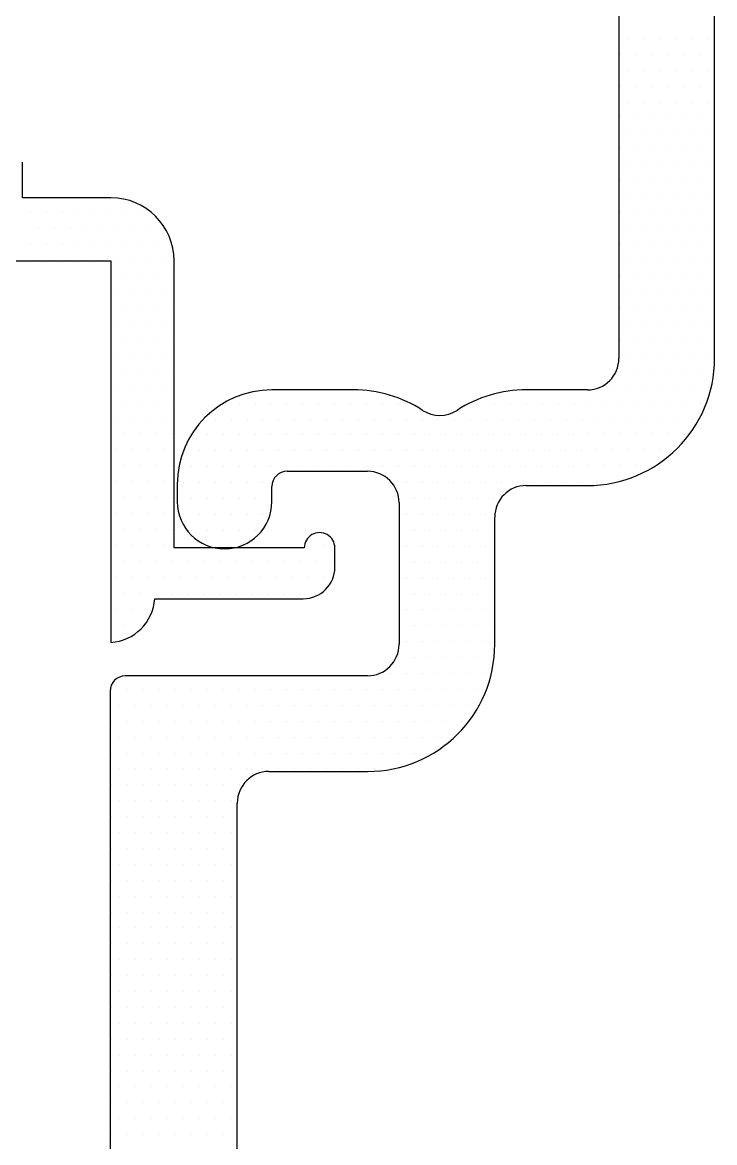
# Model space of a CAD drawing. Header units: inches. Extents: x 3.8 to 36.3, y 0.9 to 43.6.
# Drawn here: x 26.544 to 27.224, y 8.643 to 9.744 of the extents above; entities that cross this region are included whole.
import ezdxf

# ---------------------------------------------------------------- set-up
doc = ezdxf.new("R2010")
doc.units = ezdxf.units.IN
doc.header["$MEASUREMENT"] = 0
doc.layers.add('R-SWTS-DET1', color=1, linetype='Continuous')
doc.layers.add('R-SWTS-PAT1', color=5, linetype='Continuous')

msp = doc.modelspace()

# ---------------------------------------------------------------- linework, layer by layer
at = {"layer": 'R-SWTS-DET1', "lineweight": 30}
for p, q in [((27.13005, 10.04007), (27.13005, 9.41407)), ((27.22405, 9.41407), (27.22405, 10.04007)), ((26.54392, 9.57182), (26.54392, 9.60682)), ((26.63092, 9.57182), (26.54392, 9.57182)), ((26.42392, 9.50982), (26.63092, 9.50982)), ((26.63092, 9.50982), (26.63092, 9.13482)), ((26.69292, 9.22782), (26.69292, 9.50982)), ((26.86905, 9.38307), (26.78905, 9.38307)), ((27.09905, 9.38307), (27.03905, 9.38307)), ((26.80405, 9.30307), (26.88305, 9.30307)), ((26.69605, 9.29007), (26.69605, 9.27307)), ((26.78905, 9.27307), (26.78905, 9.28807)), ((27.03905, 9.28907), (27.09905, 9.28907)), ((26.91405, 9.27207), (26.91405, 9.13307)), ((27.00805, 9.13307), (27.00805, 9.25807)), ((26.82092, 9.22782), (26.69292, 9.22782)), ((26.85092, 9.20882), (26.85092, 9.22782)), ((26.67392, 9.17782), (26.81992, 9.17782)), ((26.88305, 9.10207), (26.64505, 9.10207)), ((26.63005, 9.08707), (26.63005, 7.49207)), ((26.78605, 9.00807), (26.88305, 9.00807)), ((26.75505, 7.63307), (26.75505, 8.97707))]:
    msp.add_line(p, q, dxfattribs=at)
for centre, radius, start, end in [((26.63092, 9.50982), 0.062, 0.0002, 89.99953), ((27.09905, 9.41407), 0.031, 270, 360), ((27.09905, 9.41407), 0.125, 270, 0), ((26.78905, 9.29007), 0.093, 90, 180), ((26.86905, 9.25807), 0.125, 56.9841, 90), ((27.03905, 9.25807), 0.125, 90, 123.0159), ((26.95405, 9.38888), 0.031, 236.9841, 303.0159), ((26.80405, 9.28807), 0.015, 90, 180), ((26.88305, 9.27207), 0.031, 0, 90), ((27.03905, 9.25807), 0.031, 90, 180), ((26.74255, 9.27328), 0.0465, 180.25519, 359.74481), ((26.83592, 9.22782), 0.015, 359.99993, 180.00007), ((26.81992, 9.20882), 0.031, 270.00048, 359.99972), ((26.62785, 9.18089), 0.04617, 273.80919, 356.1901), ((26.88305, 9.13307), 0.031, 270, 0), ((26.88305, 9.13307), 0.125, 270, 0), ((26.64505, 9.08707), 0.015, 90, 180), ((26.78605, 8.97707), 0.031, 90, 180)]:
    msp.add_arc(centre, radius, start, end, dxfattribs=at)
at = {"layer": 'R-SWTS-PAT1'}
for p, q in [((27.1397, 9.72933), (27.1397, 9.72933)), ((27.15532, 9.72933), (27.15532, 9.72933)), ((27.17095, 9.72933), (27.17095, 9.72933)), ((27.18657, 9.72933), (27.18657, 9.72933)), ((27.2022, 9.72933), (27.2022, 9.72933)), ((27.21782, 9.72933), (27.21782, 9.72933)), ((27.13189, 9.71371), (27.13189, 9.71371)), ((27.14751, 9.71371), (27.14751, 9.71371)), ((27.16314, 9.71371), (27.16314, 9.71371)), ((27.17876, 9.71371), (27.17876, 9.71371)), ((27.19439, 9.71371), (27.19439, 9.71371)), ((27.21001, 9.71371), (27.21001, 9.71371)), ((27.1397, 9.69808), (27.1397, 9.69808)), ((27.15532, 9.69808), (27.15532, 9.69808)), ((27.17095, 9.69808), (27.17095, 9.69808)), ((27.18657, 9.69808), (27.18657, 9.69808)), ((27.2022, 9.69808), (27.2022, 9.69808)), ((27.21782, 9.69808), (27.21782, 9.69808)), ((27.13189, 9.68246), (27.13189, 9.68246)), ((27.14751, 9.68246), (27.14751, 9.68246)), ((27.16314, 9.68246), (27.16314, 9.68246)), ((27.17876, 9.68246), (27.17876, 9.68246)), ((27.19439, 9.68246), (27.19439, 9.68246)), ((27.21001, 9.68246), (27.21001, 9.68246)), ((27.1397, 9.66683), (27.1397, 9.66683)), ((27.15532, 9.66683), (27.15532, 9.66683)), ((27.17095, 9.66683), (27.17095, 9.66683)), ((27.18657, 9.66683), (27.18657, 9.66683)), ((27.2022, 9.66683), (27.2022, 9.66683)), ((27.21782, 9.66683), (27.21782, 9.66683)), ((27.13189, 9.65121), (27.13189, 9.65121)), ((27.14751, 9.65121), (27.14751, 9.65121)), ((27.16314, 9.65121), (27.16314, 9.65121)), ((27.17876, 9.65121), (27.17876, 9.65121)), ((27.19439, 9.65121), (27.19439, 9.65121)), ((27.21001, 9.65121), (27.21001, 9.65121)), ((27.1397, 9.63558), (27.1397, 9.63558)), ((27.15532, 9.63558), (27.15532, 9.63558)), ((27.17095, 9.63558), (27.17095, 9.63558)), ((27.18657, 9.63558), (27.18657, 9.63558)), ((27.2022, 9.63558), (27.2022, 9.63558)), ((27.21782, 9.63558), (27.21782, 9.63558)), ((27.13189, 9.61996), (27.13189, 9.61996)), ((27.14751, 9.61996), (27.14751, 9.61996)), ((27.16314, 9.61996), (27.16314, 9.61996)), ((27.17876, 9.61996), (27.17876, 9.61996)), ((27.19439, 9.61996), (27.19439, 9.61996)), ((27.21001, 9.61996), (27.21001, 9.61996)), ((27.1397, 9.60433), (27.1397, 9.60433)), ((27.15532, 9.60433), (27.15532, 9.60433)), ((27.17095, 9.60433), (27.17095, 9.60433)), ((27.18657, 9.60433), (27.18657, 9.60433)), ((27.2022, 9.60433), (27.2022, 9.60433)), ((27.21782, 9.60433), (27.21782, 9.60433)), ((27.13189, 9.58871), (27.13189, 9.58871)), ((27.14751, 9.58871), (27.14751, 9.58871)), ((27.16314, 9.58871), (27.16314, 9.58871)), ((27.17876, 9.58871), (27.17876, 9.58871)), ((27.19439, 9.58871), (27.19439, 9.58871)), ((27.21001, 9.58871), (27.21001, 9.58871)), ((27.1397, 9.57308), (27.1397, 9.57308)), ((27.15532, 9.57308), (27.15532, 9.57308)), ((27.17095, 9.57308), (27.17095, 9.57308)), ((27.18657, 9.57308), (27.18657, 9.57308)), ((27.2022, 9.57308), (27.2022, 9.57308)), ((27.21782, 9.57308), (27.21782, 9.57308)), ((26.55068, 9.55746), (26.55068, 9.55746)), ((26.5663, 9.55746), (26.5663, 9.55746)), ((26.58193, 9.55746), (26.58193, 9.55746)), ((26.59755, 9.55746), (26.59755, 9.55746)), ((26.61318, 9.55746), (26.61318, 9.55746)), ((26.6288, 9.55746), (26.6288, 9.55746)), ((26.64443, 9.55746), (26.64443, 9.55746)), ((26.66005, 9.55746), (26.66005, 9.55746)), ((27.13189, 9.55746), (27.13189, 9.55746)), ((27.14751, 9.55746), (27.14751, 9.55746)), ((27.16314, 9.55746), (27.16314, 9.55746)), ((27.17876, 9.55746), (27.17876, 9.55746)), ((27.19439, 9.55746), (27.19439, 9.55746)), ((27.21001, 9.55746), (27.21001, 9.55746)), ((26.55849, 9.54183), (26.55849, 9.54183)), ((26.57411, 9.54183), (26.57411, 9.54183)), ((26.58974, 9.54183), (26.58974, 9.54183)), ((26.60536, 9.54183), (26.60536, 9.54183)), ((26.62099, 9.54183), (26.62099, 9.54183)), ((26.63661, 9.54183), (26.63661, 9.54183)), ((26.65224, 9.54183), (26.65224, 9.54183)), ((26.66786, 9.54183), (26.66786, 9.54183)), ((26.68349, 9.54183), (26.68349, 9.54183)), ((27.1397, 9.54183), (27.1397, 9.54183)), ((27.15532, 9.54183), (27.15532, 9.54183)), ((27.17095, 9.54183), (27.17095, 9.54183)), ((27.18657, 9.54183), (27.18657, 9.54183)), ((27.2022, 9.54183), (27.2022, 9.54183)), ((27.21782, 9.54183), (27.21782, 9.54183)), ((26.55068, 9.52621), (26.55068, 9.52621)), ((26.5663, 9.52621), (26.5663, 9.52621)), ((26.58193, 9.52621), (26.58193, 9.52621)), ((26.59755, 9.52621), (26.59755, 9.52621)), ((26.61318, 9.52621), (26.61318, 9.52621)), ((26.6288, 9.52621), (26.6288, 9.52621)), ((26.64443, 9.52621), (26.64443, 9.52621)), ((26.66005, 9.52621), (26.66005, 9.52621)), ((26.67568, 9.52621), (26.67568, 9.52621)), ((27.13189, 9.52621), (27.13189, 9.52621)), ((27.14751, 9.52621), (27.14751, 9.52621)), ((27.16314, 9.52621), (27.16314, 9.52621)), ((27.17876, 9.52621), (27.17876, 9.52621)), ((27.19439, 9.52621), (27.19439, 9.52621)), ((27.21001, 9.52621), (27.21001, 9.52621)), ((26.55849, 9.51058), (26.55849, 9.51058)), ((26.57411, 9.51058), (26.57411, 9.51058)), ((26.58974, 9.51058), (26.58974, 9.51058)), ((26.60536, 9.51058), (26.60536, 9.51058)), ((26.62099, 9.51058), (26.62099, 9.51058)), ((26.63661, 9.51058), (26.63661, 9.51058)), ((26.65224, 9.51058), (26.65224, 9.51058)), ((26.66786, 9.51058), (26.66786, 9.51058)), ((26.68349, 9.51058), (26.68349, 9.51058)), ((27.1397, 9.51058), (27.1397, 9.51058)), ((27.15532, 9.51058), (27.15532, 9.51058)), ((27.17095, 9.51058), (27.17095, 9.51058)), ((27.18657, 9.51058), (27.18657, 9.51058)), ((27.2022, 9.51058), (27.2022, 9.51058)), ((27.21782, 9.51058), (27.21782, 9.51058)), ((26.64443, 9.49496), (26.64443, 9.49496)), ((26.66005, 9.49496), (26.66005, 9.49496)), ((26.67568, 9.49496), (26.67568, 9.49496)), ((26.6913, 9.49496), (26.6913, 9.49496)), ((27.13189, 9.49496), (27.13189, 9.49496)), ((27.14751, 9.49496), (27.14751, 9.49496)), ((27.16314, 9.49496), (27.16314, 9.49496)), ((27.17876, 9.49496), (27.17876, 9.49496)), ((27.19439, 9.49496), (27.19439, 9.49496)), ((27.21001, 9.49496), (27.21001, 9.49496)), ((26.63661, 9.47933), (26.63661, 9.47933)), ((26.65224, 9.47933), (26.65224, 9.47933)), ((26.66786, 9.47933), (26.66786, 9.47933)), ((26.68349, 9.47933), (26.68349, 9.47933)), ((27.1397, 9.47933), (27.1397, 9.47933)), ((27.15532, 9.47933), (27.15532, 9.47933)), ((27.17095, 9.47933), (27.17095, 9.47933)), ((27.18657, 9.47933), (27.18657, 9.47933)), ((27.2022, 9.47933), (27.2022, 9.47933)), ((27.21782, 9.47933), (27.21782, 9.47933)), ((26.64443, 9.46371), (26.64443, 9.46371)), ((26.66005, 9.46371), (26.66005, 9.46371)), ((26.67568, 9.46371), (26.67568, 9.46371)), ((26.6913, 9.46371), (26.6913, 9.46371)), ((27.13189, 9.46371), (27.13189, 9.46371)), ((27.14751, 9.46371), (27.14751, 9.46371)), ((27.16314, 9.46371), (27.16314, 9.46371)), ((27.17876, 9.46371), (27.17876, 9.46371)), ((27.19439, 9.46371), (27.19439, 9.46371)), ((27.21001, 9.46371), (27.21001, 9.46371)), ((26.63661, 9.44808), (26.63661, 9.44808)), ((26.65224, 9.44808), (26.65224, 9.44808)), ((26.66786, 9.44808), (26.66786, 9.44808)), ((26.68349, 9.44808), (26.68349, 9.44808)), ((27.1397, 9.44808), (27.1397, 9.44808)), ((27.15532, 9.44808), (27.15532, 9.44808)), ((27.17095, 9.44808), (27.17095, 9.44808)), ((27.18657, 9.44808), (27.18657, 9.44808)), ((27.2022, 9.44808), (27.2022, 9.44808)), ((27.21782, 9.44808), (27.21782, 9.44808)), ((26.64443, 9.43246), (26.64443, 9.43246)), ((26.66005, 9.43246), (26.66005, 9.43246)), ((26.67568, 9.43246), (26.67568, 9.43246)), ((26.6913, 9.43246), (26.6913, 9.43246)), ((27.13189, 9.43246), (27.13189, 9.43246)), ((27.14751, 9.43246), (27.14751, 9.43246)), ((27.16314, 9.43246), (27.16314, 9.43246)), ((27.17876, 9.43246), (27.17876, 9.43246)), ((27.19439, 9.43246), (27.19439, 9.43246)), ((27.21001, 9.43246), (27.21001, 9.43246)), ((26.63661, 9.41683), (26.63661, 9.41683)), ((26.65224, 9.41683), (26.65224, 9.41683)), ((26.66786, 9.41683), (26.66786, 9.41683)), ((26.68349, 9.41683), (26.68349, 9.41683)), ((27.1397, 9.41683), (27.1397, 9.41683)), ((27.15532, 9.41683), (27.15532, 9.41683)), ((27.17095, 9.41683), (27.17095, 9.41683)), ((27.18657, 9.41683), (27.18657, 9.41683)), ((27.2022, 9.41683), (27.2022, 9.41683)), ((27.21782, 9.41683), (27.21782, 9.41683)), ((26.64443, 9.40121), (26.64443, 9.40121)), ((26.66005, 9.40121), (26.66005, 9.40121)), ((26.67568, 9.40121), (26.67568, 9.40121)), ((26.6913, 9.40121), (26.6913, 9.40121)), ((27.13189, 9.40121), (27.13189, 9.40121)), ((27.14751, 9.40121), (27.14751, 9.40121)), ((27.16314, 9.40121), (27.16314, 9.40121)), ((27.17876, 9.40121), (27.17876, 9.40121)), ((27.19439, 9.40121), (27.19439, 9.40121)), ((27.21001, 9.40121), (27.21001, 9.40121)), ((26.63661, 9.38558), (26.63661, 9.38558)), ((26.65224, 9.38558), (26.65224, 9.38558)), ((26.66786, 9.38558), (26.66786, 9.38558)), ((26.68349, 9.38558), (26.68349, 9.38558)), ((27.12407, 9.38558), (27.12407, 9.38558)), ((27.1397, 9.38558), (27.1397, 9.38558)), ((27.15532, 9.38558), (27.15532, 9.38558)), ((27.17095, 9.38558), (27.17095, 9.38558)), ((27.18657, 9.38558), (27.18657, 9.38558)), ((27.2022, 9.38558), (27.2022, 9.38558)), ((27.21782, 9.38558), (27.21782, 9.38558)), ((26.64443, 9.36996), (26.64443, 9.36996)), ((26.66005, 9.36996), (26.66005, 9.36996)), ((26.67568, 9.36996), (26.67568, 9.36996)), ((26.6913, 9.36996), (26.6913, 9.36996)), ((26.75689, 9.36996), (26.75689, 9.36996)), ((26.77251, 9.36996), (26.77251, 9.36996)), ((26.78814, 9.36996), (26.78814, 9.36996)), ((26.80376, 9.36996), (26.80376, 9.36996)), ((26.81939, 9.36996), (26.81939, 9.36996)), ((26.83501, 9.36996), (26.83501, 9.36996)), ((26.85064, 9.36996), (26.85064, 9.36996)), ((26.86626, 9.36996), (26.86626, 9.36996)), ((26.88189, 9.36996), (26.88189, 9.36996)), ((26.89751, 9.36996), (26.89751, 9.36996)), ((26.91314, 9.36996), (26.91314, 9.36996)), ((26.99126, 9.36996), (26.99126, 9.36996)), ((27.00689, 9.36996), (27.00689, 9.36996)), ((27.02251, 9.36996), (27.02251, 9.36996)), ((27.03814, 9.36996), (27.03814, 9.36996)), ((27.05376, 9.36996), (27.05376, 9.36996)), ((27.06939, 9.36996), (27.06939, 9.36996)), ((27.08501, 9.36996), (27.08501, 9.36996)), ((27.10064, 9.36996), (27.10064, 9.36996)), ((27.11626, 9.36996), (27.11626, 9.36996)), ((27.13189, 9.36996), (27.13189, 9.36996)), ((27.14751, 9.36996), (27.14751, 9.36996)), ((27.16314, 9.36996), (27.16314, 9.36996)), ((27.17876, 9.36996), (27.17876, 9.36996)), ((27.19439, 9.36996), (27.19439, 9.36996)), ((27.21001, 9.36996), (27.21001, 9.36996)), ((26.63661, 9.35433), (26.63661, 9.35433)), ((26.65224, 9.35433), (26.65224, 9.35433)), ((26.66786, 9.35433), (26.66786, 9.35433)), ((26.68349, 9.35433), (26.68349, 9.35433)), ((26.73345, 9.35433), (26.73345, 9.35433)), ((26.74907, 9.35433), (26.74907, 9.35433)), ((26.7647, 9.35433), (26.7647, 9.35433)), ((26.78032, 9.35433), (26.78032, 9.35433)), ((26.79595, 9.35433), (26.79595, 9.35433)), ((26.81157, 9.35433), (26.81157, 9.35433)), ((26.8272, 9.35433), (26.8272, 9.35433)), ((26.84282, 9.35433), (26.84282, 9.35433)), ((26.85845, 9.35433), (26.85845, 9.35433)), ((26.87407, 9.35433), (26.87407, 9.35433)), ((26.8897, 9.35433), (26.8897, 9.35433)), ((26.90532, 9.35433), (26.90532, 9.35433)), ((26.92095, 9.35433), (26.92095, 9.35433)), ((26.93657, 9.35433), (26.93657, 9.35433)), ((26.9522, 9.35433), (26.9522, 9.35433)), ((26.96782, 9.35433), (26.96782, 9.35433)), ((26.98345, 9.35433), (26.98345, 9.35433)), ((26.99907, 9.35433), (26.99907, 9.35433)), ((27.0147, 9.35433), (27.0147, 9.35433)), ((27.03032, 9.35433), (27.03032, 9.35433)), ((27.04595, 9.35433), (27.04595, 9.35433)), ((27.06157, 9.35433), (27.06157, 9.35433)), ((27.0772, 9.35433), (27.0772, 9.35433)), ((27.09282, 9.35433), (27.09282, 9.35433)), ((27.10845, 9.35433), (27.10845, 9.35433)), ((27.12407, 9.35433), (27.12407, 9.35433)), ((27.1397, 9.35433), (27.1397, 9.35433)), ((27.15532, 9.35433), (27.15532, 9.35433)), ((27.17095, 9.35433), (27.17095, 9.35433)), ((27.18657, 9.35433), (27.18657, 9.35433)), ((27.2022, 9.35433), (27.2022, 9.35433)), ((26.64443, 9.33871), (26.64443, 9.33871)), ((26.66005, 9.33871), (26.66005, 9.33871)), ((26.67568, 9.33871), (26.67568, 9.33871)), ((26.6913, 9.33871), (26.6913, 9.33871)), ((26.71001, 9.33871), (26.71001, 9.33871)), ((26.72564, 9.33871), (26.72564, 9.33871)), ((26.74126, 9.33871), (26.74126, 9.33871)), ((26.75689, 9.33871), (26.75689, 9.33871)), ((26.77251, 9.33871), (26.77251, 9.33871)), ((26.78814, 9.33871), (26.78814, 9.33871)), ((26.80376, 9.33871), (26.80376, 9.33871)), ((26.81939, 9.33871), (26.81939, 9.33871)), ((26.83501, 9.33871), (26.83501, 9.33871)), ((26.85064, 9.33871), (26.85064, 9.33871)), ((26.86626, 9.33871), (26.86626, 9.33871)), ((26.88189, 9.33871), (26.88189, 9.33871)), ((26.89751, 9.33871), (26.89751, 9.33871)), ((26.91314, 9.33871), (26.91314, 9.33871)), ((26.92876, 9.33871), (26.92876, 9.33871)), ((26.94439, 9.33871), (26.94439, 9.33871)), ((26.96001, 9.33871), (26.96001, 9.33871)), ((26.97564, 9.33871), (26.97564, 9.33871)), ((26.99126, 9.33871), (26.99126, 9.33871)), ((27.00689, 9.33871), (27.00689, 9.33871)), ((27.02251, 9.33871), (27.02251, 9.33871)), ((27.03814, 9.33871), (27.03814, 9.33871)), ((27.05376, 9.33871), (27.05376, 9.33871)), ((27.06939, 9.33871), (27.06939, 9.33871)), ((27.08501, 9.33871), (27.08501, 9.33871)), ((27.10064, 9.33871), (27.10064, 9.33871)), ((27.11626, 9.33871), (27.11626, 9.33871)), ((27.13189, 9.33871), (27.13189, 9.33871)), ((27.14751, 9.33871), (27.14751, 9.33871)), ((27.16314, 9.33871), (27.16314, 9.33871)), ((27.17876, 9.33871), (27.17876, 9.33871)), ((27.19439, 9.33871), (27.19439, 9.33871)), ((26.63661, 9.32308), (26.63661, 9.32308)), ((26.65224, 9.32308), (26.65224, 9.32308)), ((26.66786, 9.32308), (26.66786, 9.32308)), ((26.68349, 9.32308), (26.68349, 9.32308)), ((26.7022, 9.32308), (26.7022, 9.32308)), ((26.71782, 9.32308), (26.71782, 9.32308)), ((26.73345, 9.32308), (26.73345, 9.32308)), ((26.74907, 9.32308), (26.74907, 9.32308)), ((26.7647, 9.32308), (26.7647, 9.32308)), ((26.78032, 9.32308), (26.78032, 9.32308)), ((26.79595, 9.32308), (26.79595, 9.32308)), ((26.81157, 9.32308), (26.81157, 9.32308)), ((26.8272, 9.32308), (26.8272, 9.32308)), ((26.84282, 9.32308), (26.84282, 9.32308)), ((26.85845, 9.32308), (26.85845, 9.32308)), ((26.87407, 9.32308), (26.87407, 9.32308)), ((26.8897, 9.32308), (26.8897, 9.32308)), ((26.90532, 9.32308), (26.90532, 9.32308)), ((26.92095, 9.32308), (26.92095, 9.32308)), ((26.93657, 9.32308), (26.93657, 9.32308)), ((26.9522, 9.32308), (26.9522, 9.32308)), ((26.96782, 9.32308), (26.96782, 9.32308)), ((26.98345, 9.32308), (26.98345, 9.32308)), ((26.99907, 9.32308), (26.99907, 9.32308)), ((27.0147, 9.32308), (27.0147, 9.32308)), ((27.03032, 9.32308), (27.03032, 9.32308)), ((27.04595, 9.32308), (27.04595, 9.32308)), ((27.06157, 9.32308), (27.06157, 9.32308)), ((27.0772, 9.32308), (27.0772, 9.32308)), ((27.09282, 9.32308), (27.09282, 9.32308)), ((27.10845, 9.32308), (27.10845, 9.32308)), ((27.12407, 9.32308), (27.12407, 9.32308)), ((27.1397, 9.32308), (27.1397, 9.32308)), ((27.15532, 9.32308), (27.15532, 9.32308)), ((27.17095, 9.32308), (27.17095, 9.32308)), ((26.64443, 9.30746), (26.64443, 9.30746)), ((26.66005, 9.30746), (26.66005, 9.30746)), ((26.67568, 9.30746), (26.67568, 9.30746)), ((26.6913, 9.30746), (26.6913, 9.30746)), ((26.71001, 9.30746), (26.71001, 9.30746)), ((26.72564, 9.30746), (26.72564, 9.30746)), ((26.74126, 9.30746), (26.74126, 9.30746)), ((26.75689, 9.30746), (26.75689, 9.30746)), ((26.77251, 9.30746), (26.77251, 9.30746)), ((26.78814, 9.30746), (26.78814, 9.30746)), ((26.80376, 9.30746), (26.80376, 9.30746)), ((26.81939, 9.30746), (26.81939, 9.30746)), ((26.83501, 9.30746), (26.83501, 9.30746)), ((26.85064, 9.30746), (26.85064, 9.30746)), ((26.86626, 9.30746), (26.86626, 9.30746)), ((26.88189, 9.30746), (26.88189, 9.30746)), ((26.89751, 9.30746), (26.89751, 9.30746)), ((26.91314, 9.30746), (26.91314, 9.30746)), ((26.92876, 9.30746), (26.92876, 9.30746)), ((26.94439, 9.30746), (26.94439, 9.30746)), ((26.96001, 9.30746), (26.96001, 9.30746)), ((26.97564, 9.30746), (26.97564, 9.30746)), ((26.99126, 9.30746), (26.99126, 9.30746)), ((27.00689, 9.30746), (27.00689, 9.30746)), ((27.02251, 9.30746), (27.02251, 9.30746)), ((27.03814, 9.30746), (27.03814, 9.30746)), ((27.05376, 9.30746), (27.05376, 9.30746)), ((27.06939, 9.30746), (27.06939, 9.30746)), ((27.08501, 9.30746), (27.08501, 9.30746)), ((27.10064, 9.30746), (27.10064, 9.30746)), ((27.11626, 9.30746), (27.11626, 9.30746)), ((27.13189, 9.30746), (27.13189, 9.30746)), ((27.14751, 9.30746), (27.14751, 9.30746)), ((27.16314, 9.30746), (27.16314, 9.30746)), ((26.63661, 9.29183), (26.63661, 9.29183)), ((26.65224, 9.29183), (26.65224, 9.29183)), ((26.66786, 9.29183), (26.66786, 9.29183)), ((26.68349, 9.29183), (26.68349, 9.29183)), ((26.7022, 9.29183), (26.7022, 9.29183)), ((26.71782, 9.29183), (26.71782, 9.29183)), ((26.73345, 9.29183), (26.73345, 9.29183)), ((26.74907, 9.29183), (26.74907, 9.29183)), ((26.7647, 9.29183), (26.7647, 9.29183)), ((26.78032, 9.29183), (26.78032, 9.29183)), ((26.92095, 9.29183), (26.92095, 9.29183)), ((26.93657, 9.29183), (26.93657, 9.29183)), ((26.9522, 9.29183), (26.9522, 9.29183)), ((26.96782, 9.29183), (26.96782, 9.29183)), ((26.98345, 9.29183), (26.98345, 9.29183)), ((26.99907, 9.29183), (26.99907, 9.29183)), ((27.0147, 9.29183), (27.0147, 9.29183)), ((27.03032, 9.29183), (27.03032, 9.29183)), ((27.04595, 9.29183), (27.04595, 9.29183)), ((27.06157, 9.29183), (27.06157, 9.29183)), ((27.0772, 9.29183), (27.0772, 9.29183)), ((27.09282, 9.29183), (27.09282, 9.29183)), ((27.10845, 9.29183), (27.10845, 9.29183)), ((27.12407, 9.29183), (27.12407, 9.29183)), ((26.64443, 9.27621), (26.64443, 9.27621)), ((26.66005, 9.27621), (26.66005, 9.27621)), ((26.67568, 9.27621), (26.67568, 9.27621)), ((26.6913, 9.27621), (26.6913, 9.27621)), ((26.71001, 9.27621), (26.71001, 9.27621)), ((26.72564, 9.27621), (26.72564, 9.27621)), ((26.74126, 9.27621), (26.74126, 9.27621)), ((26.75689, 9.27621), (26.75689, 9.27621)), ((26.77251, 9.27621), (26.77251, 9.27621)), ((26.78814, 9.27621), (26.78814, 9.27621)), ((26.92876, 9.27621), (26.92876, 9.27621)), ((26.94439, 9.27621), (26.94439, 9.27621)), ((26.96001, 9.27621), (26.96001, 9.27621)), ((26.97564, 9.27621), (26.97564, 9.27621)), ((26.99126, 9.27621), (26.99126, 9.27621)), ((27.00689, 9.27621), (27.00689, 9.27621)), ((26.63661, 9.26058), (26.63661, 9.26058)), ((26.65224, 9.26058), (26.65224, 9.26058)), ((26.66786, 9.26058), (26.66786, 9.26058)), ((26.68349, 9.26058), (26.68349, 9.26058)), ((26.7022, 9.26058), (26.7022, 9.26058)), ((26.71782, 9.26058), (26.71782, 9.26058)), ((26.73345, 9.26058), (26.73345, 9.26058)), ((26.74907, 9.26058), (26.74907, 9.26058)), ((26.7647, 9.26058), (26.7647, 9.26058)), ((26.78032, 9.26058), (26.78032, 9.26058)), ((26.92095, 9.26058), (26.92095, 9.26058)), ((26.93657, 9.26058), (26.93657, 9.26058)), ((26.9522, 9.26058), (26.9522, 9.26058)), ((26.96782, 9.26058), (26.96782, 9.26058)), ((26.98345, 9.26058), (26.98345, 9.26058)), ((26.99907, 9.26058), (26.99907, 9.26058)), ((26.64443, 9.24496), (26.64443, 9.24496)), ((26.66005, 9.24496), (26.66005, 9.24496)), ((26.67568, 9.24496), (26.67568, 9.24496)), ((26.6913, 9.24496), (26.6913, 9.24496)), ((26.71001, 9.24496), (26.71001, 9.24496)), ((26.72564, 9.24496), (26.72564, 9.24496)), ((26.74126, 9.24496), (26.74126, 9.24496)), ((26.75689, 9.24496), (26.75689, 9.24496)), ((26.77251, 9.24496), (26.77251, 9.24496)), ((26.92876, 9.24496), (26.92876, 9.24496)), ((26.94439, 9.24496), (26.94439, 9.24496)), ((26.96001, 9.24496), (26.96001, 9.24496)), ((26.97564, 9.24496), (26.97564, 9.24496)), ((26.99126, 9.24496), (26.99126, 9.24496)), ((27.00689, 9.24496), (27.00689, 9.24496)), ((26.63661, 9.22933), (26.63661, 9.22933)), ((26.65224, 9.22933), (26.65224, 9.22933)), ((26.66786, 9.22933), (26.66786, 9.22933)), ((26.68349, 9.22933), (26.68349, 9.22933)), ((26.73345, 9.22933), (26.73345, 9.22933)), ((26.74907, 9.22933), (26.74907, 9.22933)), ((26.82411, 9.22933), (26.82411, 9.22933)), ((26.83974, 9.22933), (26.83974, 9.22933)), ((26.92095, 9.22933), (26.92095, 9.22933)), ((26.93657, 9.22933), (26.93657, 9.22933)), ((26.9522, 9.22933), (26.9522, 9.22933)), ((26.96782, 9.22933), (26.96782, 9.22933)), ((26.98345, 9.22933), (26.98345, 9.22933)), ((26.99907, 9.22933), (26.99907, 9.22933)), ((26.64443, 9.21371), (26.64443, 9.21371)), ((26.66005, 9.21371), (26.66005, 9.21371)), ((26.67568, 9.21371), (26.67568, 9.21371)), ((26.6913, 9.21371), (26.6913, 9.21371)), ((26.70693, 9.21371), (26.70693, 9.21371)), ((26.72255, 9.21371), (26.72255, 9.21371)), ((26.73818, 9.21371), (26.73818, 9.21371)), ((26.7538, 9.21371), (26.7538, 9.21371)), ((26.76943, 9.21371), (26.76943, 9.21371)), ((26.78505, 9.21371), (26.78505, 9.21371)), ((26.80068, 9.21371), (26.80068, 9.21371)), ((26.8163, 9.21371), (26.8163, 9.21371)), ((26.83193, 9.21371), (26.83193, 9.21371)), ((26.84755, 9.21371), (26.84755, 9.21371)), ((26.92876, 9.21371), (26.92876, 9.21371)), ((26.94439, 9.21371), (26.94439, 9.21371)), ((26.96001, 9.21371), (26.96001, 9.21371)), ((26.97564, 9.21371), (26.97564, 9.21371)), ((26.99126, 9.21371), (26.99126, 9.21371)), ((27.00689, 9.21371), (27.00689, 9.21371)), ((26.63661, 9.19808), (26.63661, 9.19808)), ((26.65224, 9.19808), (26.65224, 9.19808)), ((26.66786, 9.19808), (26.66786, 9.19808)), ((26.68349, 9.19808), (26.68349, 9.19808)), ((26.69911, 9.19808), (26.69911, 9.19808)), ((26.71474, 9.19808), (26.71474, 9.19808)), ((26.73036, 9.19808), (26.73036, 9.19808)), ((26.74599, 9.19808), (26.74599, 9.19808)), ((26.76161, 9.19808), (26.76161, 9.19808)), ((26.77724, 9.19808), (26.77724, 9.19808)), ((26.79286, 9.19808), (26.79286, 9.19808)), ((26.80849, 9.19808), (26.80849, 9.19808)), ((26.82411, 9.19808), (26.82411, 9.19808)), ((26.83974, 9.19808), (26.83974, 9.19808)), ((26.92095, 9.19808), (26.92095, 9.19808)), ((26.93657, 9.19808), (26.93657, 9.19808)), ((26.9522, 9.19808), (26.9522, 9.19808)), ((26.96782, 9.19808), (26.96782, 9.19808)), ((26.98345, 9.19808), (26.98345, 9.19808)), ((26.99907, 9.19808), (26.99907, 9.19808)), ((26.64443, 9.18246), (26.64443, 9.18246)), ((26.66005, 9.18246), (26.66005, 9.18246)), ((26.67568, 9.18246), (26.67568, 9.18246)), ((26.6913, 9.18246), (26.6913, 9.18246)), ((26.70693, 9.18246), (26.70693, 9.18246)), ((26.72255, 9.18246), (26.72255, 9.18246)), ((26.73818, 9.18246), (26.73818, 9.18246)), ((26.7538, 9.18246), (26.7538, 9.18246)), ((26.76943, 9.18246), (26.76943, 9.18246)), ((26.78505, 9.18246), (26.78505, 9.18246)), ((26.80068, 9.18246), (26.80068, 9.18246)), ((26.8163, 9.18246), (26.8163, 9.18246)), ((26.83193, 9.18246), (26.83193, 9.18246)), ((26.92876, 9.18246), (26.92876, 9.18246)), ((26.94439, 9.18246), (26.94439, 9.18246)), ((26.96001, 9.18246), (26.96001, 9.18246)), ((26.97564, 9.18246), (26.97564, 9.18246)), ((26.99126, 9.18246), (26.99126, 9.18246)), ((27.00689, 9.18246), (27.00689, 9.18246)), ((26.63661, 9.16683), (26.63661, 9.16683)), ((26.65224, 9.16683), (26.65224, 9.16683)), ((26.66786, 9.16683), (26.66786, 9.16683)), ((26.92095, 9.16683), (26.92095, 9.16683)), ((26.93657, 9.16683), (26.93657, 9.16683)), ((26.9522, 9.16683), (26.9522, 9.16683)), ((26.96782, 9.16683), (26.96782, 9.16683)), ((26.98345, 9.16683), (26.98345, 9.16683)), ((26.99907, 9.16683), (26.99907, 9.16683)), ((26.64443, 9.15121), (26.64443, 9.15121)), ((26.66005, 9.15121), (26.66005, 9.15121)), ((26.92876, 9.15121), (26.92876, 9.15121)), ((26.94439, 9.15121), (26.94439, 9.15121)), ((26.96001, 9.15121), (26.96001, 9.15121)), ((26.97564, 9.15121), (26.97564, 9.15121)), ((26.99126, 9.15121), (26.99126, 9.15121)), ((27.00689, 9.15121), (27.00689, 9.15121)), ((26.63661, 9.13558), (26.63661, 9.13558)), ((26.92095, 9.13558), (26.92095, 9.13558)), ((26.93657, 9.13558), (26.93657, 9.13558)), ((26.9522, 9.13558), (26.9522, 9.13558)), ((26.96782, 9.13558), (26.96782, 9.13558)), ((26.98345, 9.13558), (26.98345, 9.13558)), ((26.99907, 9.13558), (26.99907, 9.13558)), ((26.91314, 9.11996), (26.91314, 9.11996)), ((26.92876, 9.11996), (26.92876, 9.11996)), ((26.94439, 9.11996), (26.94439, 9.11996)), ((26.96001, 9.11996), (26.96001, 9.11996)), ((26.97564, 9.11996), (26.97564, 9.11996)), ((26.99126, 9.11996), (26.99126, 9.11996)), ((27.00689, 9.11996), (27.00689, 9.11996)), ((26.90532, 9.10433), (26.90532, 9.10433)), ((26.92095, 9.10433), (26.92095, 9.10433)), ((26.93657, 9.10433), (26.93657, 9.10433)), ((26.9522, 9.10433), (26.9522, 9.10433)), ((26.96782, 9.10433), (26.96782, 9.10433)), ((26.98345, 9.10433), (26.98345, 9.10433)), ((26.99907, 9.10433), (26.99907, 9.10433)), ((26.63189, 9.08871), (26.63189, 9.08871)), ((26.64751, 9.08871), (26.64751, 9.08871)), ((26.66314, 9.08871), (26.66314, 9.08871)), ((26.67876, 9.08871), (26.67876, 9.08871)), ((26.69439, 9.08871), (26.69439, 9.08871)), ((26.71001, 9.08871), (26.71001, 9.08871)), ((26.72564, 9.08871), (26.72564, 9.08871)), ((26.74126, 9.08871), (26.74126, 9.08871)), ((26.75689, 9.08871), (26.75689, 9.08871)), ((26.77251, 9.08871), (26.77251, 9.08871)), ((26.78814, 9.08871), (26.78814, 9.08871)), ((26.80376, 9.08871), (26.80376, 9.08871)), ((26.81939, 9.08871), (26.81939, 9.08871)), ((26.83501, 9.08871), (26.83501, 9.08871)), ((26.85064, 9.08871), (26.85064, 9.08871)), ((26.86626, 9.08871), (26.86626, 9.08871)), ((26.88189, 9.08871), (26.88189, 9.08871)), ((26.89751, 9.08871), (26.89751, 9.08871)), ((26.91314, 9.08871), (26.91314, 9.08871)), ((26.92876, 9.08871), (26.92876, 9.08871)), ((26.94439, 9.08871), (26.94439, 9.08871)), ((26.96001, 9.08871), (26.96001, 9.08871)), ((26.97564, 9.08871), (26.97564, 9.08871)), ((26.99126, 9.08871), (26.99126, 9.08871)), ((26.6397, 9.07308), (26.6397, 9.07308)), ((26.65532, 9.07308), (26.65532, 9.07308)), ((26.67095, 9.07308), (26.67095, 9.07308)), ((26.68657, 9.07308), (26.68657, 9.07308)), ((26.7022, 9.07308), (26.7022, 9.07308)), ((26.71782, 9.07308), (26.71782, 9.07308)), ((26.73345, 9.07308), (26.73345, 9.07308)), ((26.74907, 9.07308), (26.74907, 9.07308)), ((26.7647, 9.07308), (26.7647, 9.07308)), ((26.78032, 9.07308), (26.78032, 9.07308)), ((26.79595, 9.07308), (26.79595, 9.07308)), ((26.81157, 9.07308), (26.81157, 9.07308)), ((26.8272, 9.07308), (26.8272, 9.07308)), ((26.84282, 9.07308), (26.84282, 9.07308)), ((26.85845, 9.07308), (26.85845, 9.07308)), ((26.87407, 9.07308), (26.87407, 9.07308)), ((26.8897, 9.07308), (26.8897, 9.07308)), ((26.90532, 9.07308), (26.90532, 9.07308)), ((26.92095, 9.07308), (26.92095, 9.07308)), ((26.93657, 9.07308), (26.93657, 9.07308)), ((26.9522, 9.07308), (26.9522, 9.07308)), ((26.96782, 9.07308), (26.96782, 9.07308)), ((26.98345, 9.07308), (26.98345, 9.07308)), ((26.63189, 9.05746), (26.63189, 9.05746)), ((26.64751, 9.05746), (26.64751, 9.05746)), ((26.66314, 9.05746), (26.66314, 9.05746)), ((26.67876, 9.05746), (26.67876, 9.05746)), ((26.69439, 9.05746), (26.69439, 9.05746)), ((26.71001, 9.05746), (26.71001, 9.05746)), ((26.72564, 9.05746), (26.72564, 9.05746)), ((26.74126, 9.05746), (26.74126, 9.05746)), ((26.75689, 9.05746), (26.75689, 9.05746)), ((26.77251, 9.05746), (26.77251, 9.05746)), ((26.78814, 9.05746), (26.78814, 9.05746)), ((26.80376, 9.05746), (26.80376, 9.05746)), ((26.81939, 9.05746), (26.81939, 9.05746)), ((26.83501, 9.05746), (26.83501, 9.05746)), ((26.85064, 9.05746), (26.85064, 9.05746)), ((26.86626, 9.05746), (26.86626, 9.05746)), ((26.88189, 9.05746), (26.88189, 9.05746)), ((26.89751, 9.05746), (26.89751, 9.05746)), ((26.91314, 9.05746), (26.91314, 9.05746)), ((26.92876, 9.05746), (26.92876, 9.05746)), ((26.94439, 9.05746), (26.94439, 9.05746)), ((26.96001, 9.05746), (26.96001, 9.05746)), ((26.97564, 9.05746), (26.97564, 9.05746)), ((26.6397, 9.04183), (26.6397, 9.04183)), ((26.65532, 9.04183), (26.65532, 9.04183)), ((26.67095, 9.04183), (26.67095, 9.04183)), ((26.68657, 9.04183), (26.68657, 9.04183)), ((26.7022, 9.04183), (26.7022, 9.04183)), ((26.71782, 9.04183), (26.71782, 9.04183)), ((26.73345, 9.04183), (26.73345, 9.04183)), ((26.74907, 9.04183), (26.74907, 9.04183)), ((26.7647, 9.04183), (26.7647, 9.04183)), ((26.78032, 9.04183), (26.78032, 9.04183)), ((26.79595, 9.04183), (26.79595, 9.04183)), ((26.81157, 9.04183), (26.81157, 9.04183)), ((26.8272, 9.04183), (26.8272, 9.04183)), ((26.84282, 9.04183), (26.84282, 9.04183)), ((26.85845, 9.04183), (26.85845, 9.04183)), ((26.87407, 9.04183), (26.87407, 9.04183)), ((26.8897, 9.04183), (26.8897, 9.04183)), ((26.90532, 9.04183), (26.90532, 9.04183)), ((26.92095, 9.04183), (26.92095, 9.04183)), ((26.93657, 9.04183), (26.93657, 9.04183)), ((26.9522, 9.04183), (26.9522, 9.04183)), ((26.96782, 9.04183), (26.96782, 9.04183)), ((26.63189, 9.02621), (26.63189, 9.02621)), ((26.64751, 9.02621), (26.64751, 9.02621)), ((26.66314, 9.02621), (26.66314, 9.02621)), ((26.67876, 9.02621), (26.67876, 9.02621)), ((26.69439, 9.02621), (26.69439, 9.02621)), ((26.71001, 9.02621), (26.71001, 9.02621)), ((26.72564, 9.02621), (26.72564, 9.02621)), ((26.74126, 9.02621), (26.74126, 9.02621)), ((26.75689, 9.02621), (26.75689, 9.02621)), ((26.77251, 9.02621), (26.77251, 9.02621)), ((26.78814, 9.02621), (26.78814, 9.02621)), ((26.80376, 9.02621), (26.80376, 9.02621)), ((26.81939, 9.02621), (26.81939, 9.02621)), ((26.83501, 9.02621), (26.83501, 9.02621)), ((26.85064, 9.02621), (26.85064, 9.02621)), ((26.86626, 9.02621), (26.86626, 9.02621)), ((26.88189, 9.02621), (26.88189, 9.02621)), ((26.89751, 9.02621), (26.89751, 9.02621)), ((26.91314, 9.02621), (26.91314, 9.02621)), ((26.92876, 9.02621), (26.92876, 9.02621)), ((26.94439, 9.02621), (26.94439, 9.02621)), ((26.6397, 9.01058), (26.6397, 9.01058)), ((26.65532, 9.01058), (26.65532, 9.01058)), ((26.67095, 9.01058), (26.67095, 9.01058)), ((26.68657, 9.01058), (26.68657, 9.01058)), ((26.7022, 9.01058), (26.7022, 9.01058)), ((26.71782, 9.01058), (26.71782, 9.01058)), ((26.73345, 9.01058), (26.73345, 9.01058)), ((26.74907, 9.01058), (26.74907, 9.01058)), ((26.7647, 9.01058), (26.7647, 9.01058)), ((26.78032, 9.01058), (26.78032, 9.01058)), ((26.79595, 9.01058), (26.79595, 9.01058)), ((26.81157, 9.01058), (26.81157, 9.01058)), ((26.8272, 9.01058), (26.8272, 9.01058)), ((26.84282, 9.01058), (26.84282, 9.01058)), ((26.85845, 9.01058), (26.85845, 9.01058)), ((26.87407, 9.01058), (26.87407, 9.01058)), ((26.8897, 9.01058), (26.8897, 9.01058)), ((26.90532, 9.01058), (26.90532, 9.01058)), ((26.63189, 8.99496), (26.63189, 8.99496)), ((26.64751, 8.99496), (26.64751, 8.99496)), ((26.66314, 8.99496), (26.66314, 8.99496)), ((26.67876, 8.99496), (26.67876, 8.99496)), ((26.69439, 8.99496), (26.69439, 8.99496)), ((26.71001, 8.99496), (26.71001, 8.99496)), ((26.72564, 8.99496), (26.72564, 8.99496)), ((26.74126, 8.99496), (26.74126, 8.99496)), ((26.75689, 8.99496), (26.75689, 8.99496)), ((26.6397, 8.97933), (26.6397, 8.97933)), ((26.65532, 8.97933), (26.65532, 8.97933)), ((26.67095, 8.97933), (26.67095, 8.97933)), ((26.68657, 8.97933), (26.68657, 8.97933)), ((26.7022, 8.97933), (26.7022, 8.97933)), ((26.71782, 8.97933), (26.71782, 8.97933)), ((26.73345, 8.97933), (26.73345, 8.97933)), ((26.74907, 8.97933), (26.74907, 8.97933)), ((26.63189, 8.96371), (26.63189, 8.96371)), ((26.64751, 8.96371), (26.64751, 8.96371)), ((26.66314, 8.96371), (26.66314, 8.96371)), ((26.67876, 8.96371), (26.67876, 8.96371)), ((26.69439, 8.96371), (26.69439, 8.96371)), ((26.71001, 8.96371), (26.71001, 8.96371)), ((26.72564, 8.96371), (26.72564, 8.96371)), ((26.74126, 8.96371), (26.74126, 8.96371)), ((26.6397, 8.94808), (26.6397, 8.94808)), ((26.65532, 8.94808), (26.65532, 8.94808)), ((26.67095, 8.94808), (26.67095, 8.94808)), ((26.68657, 8.94808), (26.68657, 8.94808)), ((26.7022, 8.94808), (26.7022, 8.94808)), ((26.71782, 8.94808), (26.71782, 8.94808)), ((26.73345, 8.94808), (26.73345, 8.94808)), ((26.74907, 8.94808), (26.74907, 8.94808)), ((26.63189, 8.93246), (26.63189, 8.93246)), ((26.64751, 8.93246), (26.64751, 8.93246)), ((26.66314, 8.93246), (26.66314, 8.93246)), ((26.67876, 8.93246), (26.67876, 8.93246)), ((26.69439, 8.93246), (26.69439, 8.93246)), ((26.71001, 8.93246), (26.71001, 8.93246)), ((26.72564, 8.93246), (26.72564, 8.93246)), ((26.74126, 8.93246), (26.74126, 8.93246)), ((26.6397, 8.91683), (26.6397, 8.91683)), ((26.65532, 8.91683), (26.65532, 8.91683)), ((26.67095, 8.91683), (26.67095, 8.91683)), ((26.68657, 8.91683), (26.68657, 8.91683)), ((26.7022, 8.91683), (26.7022, 8.91683)), ((26.71782, 8.91683), (26.71782, 8.91683)), ((26.73345, 8.91683), (26.73345, 8.91683)), ((26.74907, 8.91683), (26.74907, 8.91683)), ((26.63189, 8.90121), (26.63189, 8.90121)), ((26.64751, 8.90121), (26.64751, 8.90121)), ((26.66314, 8.90121), (26.66314, 8.90121)), ((26.67876, 8.90121), (26.67876, 8.90121)), ((26.69439, 8.90121), (26.69439, 8.90121)), ((26.71001, 8.90121), (26.71001, 8.90121)), ((26.72564, 8.90121), (26.72564, 8.90121)), ((26.74126, 8.90121), (26.74126, 8.90121)), ((26.6397, 8.88558), (26.6397, 8.88558)), ((26.65532, 8.88558), (26.65532, 8.88558)), ((26.67095, 8.88558), (26.67095, 8.88558)), ((26.68657, 8.88558), (26.68657, 8.88558)), ((26.7022, 8.88558), (26.7022, 8.88558)), ((26.71782, 8.88558), (26.71782, 8.88558)), ((26.73345, 8.88558), (26.73345, 8.88558)), ((26.74907, 8.88558), (26.74907, 8.88558)), ((26.63189, 8.86996), (26.63189, 8.86996)), ((26.64751, 8.86996), (26.64751, 8.86996)), ((26.66314, 8.86996), (26.66314, 8.86996)), ((26.67876, 8.86996), (26.67876, 8.86996)), ((26.69439, 8.86996), (26.69439, 8.86996)), ((26.71001, 8.86996), (26.71001, 8.86996)), ((26.72564, 8.86996), (26.72564, 8.86996)), ((26.74126, 8.86996), (26.74126, 8.86996)), ((26.6397, 8.85433), (26.6397, 8.85433)), ((26.65532, 8.85433), (26.65532, 8.85433)), ((26.67095, 8.85433), (26.67095, 8.85433)), ((26.68657, 8.85433), (26.68657, 8.85433)), ((26.7022, 8.85433), (26.7022, 8.85433)), ((26.71782, 8.85433), (26.71782, 8.85433)), ((26.73345, 8.85433), (26.73345, 8.85433)), ((26.74907, 8.85433), (26.74907, 8.85433)), ((26.63189, 8.83871), (26.63189, 8.83871)), ((26.64751, 8.83871), (26.64751, 8.83871)), ((26.66314, 8.83871), (26.66314, 8.83871)), ((26.67876, 8.83871), (26.67876, 8.83871)), ((26.69439, 8.83871), (26.69439, 8.83871)), ((26.71001, 8.83871), (26.71001, 8.83871)), ((26.72564, 8.83871), (26.72564, 8.83871)), ((26.74126, 8.83871), (26.74126, 8.83871)), ((26.6397, 8.82308), (26.6397, 8.82308)), ((26.65532, 8.82308), (26.65532, 8.82308)), ((26.67095, 8.82308), (26.67095, 8.82308)), ((26.68657, 8.82308), (26.68657, 8.82308)), ((26.7022, 8.82308), (26.7022, 8.82308)), ((26.71782, 8.82308), (26.71782, 8.82308)), ((26.73345, 8.82308), (26.73345, 8.82308)), ((26.74907, 8.82308), (26.74907, 8.82308)), ((26.63189, 8.80746), (26.63189, 8.80746)), ((26.64751, 8.80746), (26.64751, 8.80746)), ((26.66314, 8.80746), (26.66314, 8.80746)), ((26.67876, 8.80746), (26.67876, 8.80746)), ((26.69439, 8.80746), (26.69439, 8.80746)), ((26.71001, 8.80746), (26.71001, 8.80746)), ((26.72564, 8.80746), (26.72564, 8.80746)), ((26.74126, 8.80746), (26.74126, 8.80746)), ((26.6397, 8.79183), (26.6397, 8.79183)), ((26.65532, 8.79183), (26.65532, 8.79183)), ((26.67095, 8.79183), (26.67095, 8.79183)), ((26.68657, 8.79183), (26.68657, 8.79183)), ((26.7022, 8.79183), (26.7022, 8.79183)), ((26.71782, 8.79183), (26.71782, 8.79183)), ((26.73345, 8.79183), (26.73345, 8.79183)), ((26.74907, 8.79183), (26.74907, 8.79183)), ((26.63189, 8.77621), (26.63189, 8.77621)), ((26.64751, 8.77621), (26.64751, 8.77621)), ((26.66314, 8.77621), (26.66314, 8.77621)), ((26.67876, 8.77621), (26.67876, 8.77621)), ((26.69439, 8.77621), (26.69439, 8.77621)), ((26.71001, 8.77621), (26.71001, 8.77621)), ((26.72564, 8.77621), (26.72564, 8.77621)), ((26.74126, 8.77621), (26.74126, 8.77621)), ((26.6397, 8.76058), (26.6397, 8.76058)), ((26.65532, 8.76058), (26.65532, 8.76058)), ((26.67095, 8.76058), (26.67095, 8.76058)), ((26.68657, 8.76058), (26.68657, 8.76058)), ((26.7022, 8.76058), (26.7022, 8.76058)), ((26.71782, 8.76058), (26.71782, 8.76058)), ((26.73345, 8.76058), (26.73345, 8.76058)), ((26.74907, 8.76058), (26.74907, 8.76058)), ((26.63189, 8.74496), (26.63189, 8.74496)), ((26.64751, 8.74496), (26.64751, 8.74496)), ((26.66314, 8.74496), (26.66314, 8.74496)), ((26.67876, 8.74496), (26.67876, 8.74496)), ((26.69439, 8.74496), (26.69439, 8.74496)), ((26.71001, 8.74496), (26.71001, 8.74496)), ((26.72564, 8.74496), (26.72564, 8.74496)), ((26.74126, 8.74496), (26.74126, 8.74496)), ((26.6397, 8.72933), (26.6397, 8.72933)), ((26.65532, 8.72933), (26.65532, 8.72933)), ((26.67095, 8.72933), (26.67095, 8.72933)), ((26.68657, 8.72933), (26.68657, 8.72933)), ((26.7022, 8.72933), (26.7022, 8.72933)), ((26.71782, 8.72933), (26.71782, 8.72933)), ((26.73345, 8.72933), (26.73345, 8.72933)), ((26.74907, 8.72933), (26.74907, 8.72933)), ((26.63189, 8.71371), (26.63189, 8.71371)), ((26.64751, 8.71371), (26.64751, 8.71371)), ((26.66314, 8.71371), (26.66314, 8.71371)), ((26.67876, 8.71371), (26.67876, 8.71371)), ((26.69439, 8.71371), (26.69439, 8.71371)), ((26.71001, 8.71371), (26.71001, 8.71371)), ((26.72564, 8.71371), (26.72564, 8.71371)), ((26.74126, 8.71371), (26.74126, 8.71371)), ((26.6397, 8.69808), (26.6397, 8.69808)), ((26.65532, 8.69808), (26.65532, 8.69808)), ((26.67095, 8.69808), (26.67095, 8.69808)), ((26.68657, 8.69808), (26.68657, 8.69808)), ((26.7022, 8.69808), (26.7022, 8.69808)), ((26.71782, 8.69808), (26.71782, 8.69808)), ((26.73345, 8.69808), (26.73345, 8.69808)), ((26.74907, 8.69808), (26.74907, 8.69808)), ((26.63189, 8.68246), (26.63189, 8.68246)), ((26.64751, 8.68246), (26.64751, 8.68246)), ((26.66314, 8.68246), (26.66314, 8.68246)), ((26.67876, 8.68246), (26.67876, 8.68246)), ((26.69439, 8.68246), (26.69439, 8.68246)), ((26.71001, 8.68246), (26.71001, 8.68246)), ((26.72564, 8.68246), (26.72564, 8.68246)), ((26.74126, 8.68246), (26.74126, 8.68246)), ((26.6397, 8.66683), (26.6397, 8.66683)), ((26.65532, 8.66683), (26.65532, 8.66683)), ((26.67095, 8.66683), (26.67095, 8.66683)), ((26.68657, 8.66683), (26.68657, 8.66683)), ((26.7022, 8.66683), (26.7022, 8.66683)), ((26.71782, 8.66683), (26.71782, 8.66683)), ((26.73345, 8.66683), (26.73345, 8.66683)), ((26.74907, 8.66683), (26.74907, 8.66683)), ((26.63189, 8.65121), (26.63189, 8.65121)), ((26.64751, 8.65121), (26.64751, 8.65121)), ((26.66314, 8.65121), (26.66314, 8.65121)), ((26.67876, 8.65121), (26.67876, 8.65121)), ((26.69439, 8.65121), (26.69439, 8.65121)), ((26.71001, 8.65121), (26.71001, 8.65121)), ((26.72564, 8.65121), (26.72564, 8.65121)), ((26.74126, 8.65121), (26.74126, 8.65121))]:
    msp.add_line(p, q, dxfattribs=at)

doc.saveas('drawing.dxf')
